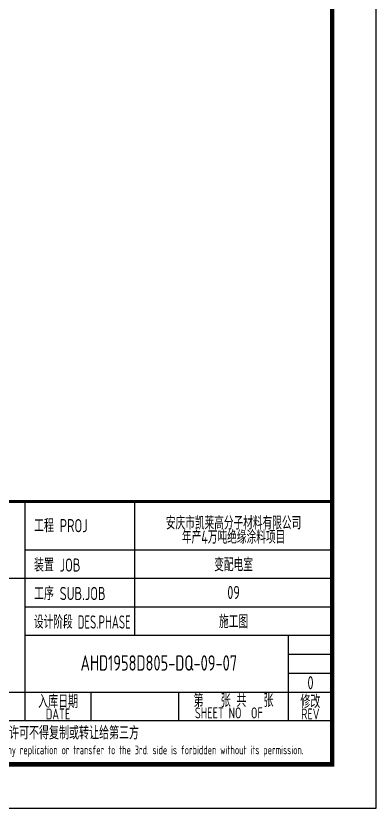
# Model space of a CAD drawing. Extents: x 5211311 to 5622788, y -441754 to -251897.
# Drawn here: x 5589413 to 5597626, y -424514 to -406425 of the extents above; entities that cross this region are included whole.
import ezdxf
from ezdxf.enums import TextEntityAlignment as Align

# ---------------------------------------------------------------- set-up
doc = ezdxf.new("R2010")
doc.units = 0
doc.header["$LTSCALE"] = 1000
doc.header["$MEASUREMENT"] = 0
doc.layers.get('0').update_dxf_attribs({"linetype": 'CONTINUOUS'})
doc.layers.add('AXIS', color=3, linetype='CONTINUOUS')
doc.layers.add('PUB_TITLE', color=4, linetype='CONTINUOUS')
doc.styles.add('AHD', font='sceie.shx', dxfattribs={"width": 0.7, "bigfont": 'sceic.shx'})
doc.styles.add('sceie', font='sceie.shx', dxfattribs={"width": 0.7, "bigfont": 'sceic.shx'})
doc.styles.add('TSSD_Rein', font='Tssdeng.shx', dxfattribs={"width": 0.7, "bigfont": 'hztxt.shx'})

msp = doc.modelspace()

# ---------------------------------------------------------------- linework, layer by layer
for p, q in [((5589625.5, -422514), (5589625.5, -417514)), ((5592125.5, -420564), (5592125.5, -417514)), ((5596625.5, -423514), (5596625.5, -417514)), ((5589625.5, -418614), (5596625.5, -418614)), ((5578625.5, -419264), (5596625.5, -419264)), ((5589625.5, -419914), (5596625.5, -419914)), ((5589625.5, -420564), (5596625.5, -420564)), ((5595625.5, -422514), (5595625.5, -420564)), ((5595625.5, -420997.4), (5596625.5, -420997.4)), ((5595625.5, -421430.7), (5596625.5, -421430.7)), ((5578625.5, -421864), (5596625.5, -421864)), ((5591125.5, -422514), (5591125.5, -421864)), ((5593125.5, -422514), (5593125.5, -421864)), ((5578625.5, -422514), (5596625.5, -422514)), ((5578625.5, -423514), (5596625.5, -423514))]:
    msp.add_line(p, q)
msp.add_lwpolyline([(5596625.5, -417514, 70, 70, 0), (5578625.5, -417514, 70, 70, 0), (5578625.5, -423514, 0, 0, 0)], format="xyseb")
at = {"layer": 'PUB_TITLE', "color": 4}
msp.add_lwpolyline([(5513525.5, -424514), (5597625.5, -424514), (5597625.5, -365114), (5513525.5, -365114)], close=True, dxfattribs=at)
at = {"layer": 'PUB_TITLE', "color": 4, "const_width": 100}
msp.add_lwpolyline([(5516025.5, -423514), (5596625.5, -423514), (5596625.5, -366114), (5516025.5, -366114)], close=True, dxfattribs=at)

# ---------------------------------------------------------------- texts
at = {"style": 'AHD'}
for s, width, p in [('工程 PROJ', 0.8, (5589825.5, -418214)), ('工程 PROJ', 0.8, (5589825.5, -418214)), ('装置 JOB', 0.8, (5589825.5, -419114)), ('装置 JOB', 0.8, (5589825.5, -419114)), ('工序 SUB.JOB', 0.8, (5589825.5, -419764)), ('工序 SUB.JOB', 0.8, (5589825.5, -419764)), ('设计阶段 DES.PHASE', 0.7, (5589825.5, -420414)), ('设计阶段 DES.PHASE', 0.7, (5589825.5, -420414))]:
    msp.add_text(s, height=300, dxfattribs=dict(at, width=width)).set_placement(p)
at = {"style": 'AHD', "width": 0.8}
for s, height, p in [('入库日期', 300, (5590375.5, -422064)), ('入库日期', 300, (5590375.5, -422064)), ('第   张 共   张', 300, (5594375.5, -422039)), ('修改', 300, (5596125.5, -422064)), ('修改', 300, (5596125.5, -422064)), ('DATE', 250, (5590375.5, -422364)), ('DATE', 250, (5590375.5, -422364)), ('SHEET NO  OF  ', 250, (5594375.5, -422339)), ('SHEET NO  OF  ', 250, (5594375.5, -422339)), ('REV', 250, (5596125.5, -422364)), ('REV', 250, (5596125.5, -422364)), ('本文件专有权属安徽华东化工医药工程有限责任公司所有,未经许可不得复制或转让给第三方', 300, (5587625.5, -422814)), ('本文件专有权属安徽华东化工医药工程有限责任公司所有,未经许可不得复制或转让给第三方', 300, (5587625.5, -422814)), ('The proprietary right of this document belongs to Anhui Huadong Chemical And Medical Engineering  Co.,Ltd.  and any replication or transfer to the 3rd. side is forbidden without its permission. ', 200, (5587625.5, -423214)), ('The proprietary right of this document belongs to Anhui Huadong Chemical And Medical Engineering  Co.,Ltd.  and any replication or transfer to the 3rd. side is forbidden without its permission. ', 200, (5587625.5, -423214))]:
    msp.add_text(s, height=height, dxfattribs=at).set_placement(p, align=Align.MIDDLE)
at = {"width": 0.8}
for tag, text, height, style, p in [('AHD1958D805-DQ-09-07', '200320-02-040', 350, 'sceie', (5592671.8, -421199.4)), ('0', '0', 300, 'AHD', (5596129.6, -421650.1)), ('0', '0', 300, 'AHD', (5596129.6, -421650.1))]:
    msp.add_attdef(tag, text=text, height=height, dxfattribs=dict(at, style=style)).set_placement(p, align=Align.MIDDLE)
at = {"layer": 'AXIS', "style": 'TSSD_Rein', "width": 0.7}
for s, p in [('安庆市凯莱高分子材料有限公司', (5594375.5, -417986.4)), ('年产4万吨绝缘涂料项目', (5594375.5, -418309.5)), ('变配电室', (5594375.5, -418939)), ('09', (5594375.5, -419589)), ('施工图', (5594375.5, -420239))]:
    msp.add_text(s, height=300, dxfattribs=at).set_placement(p, align=Align.MIDDLE)

doc.saveas('drawing.dxf')
